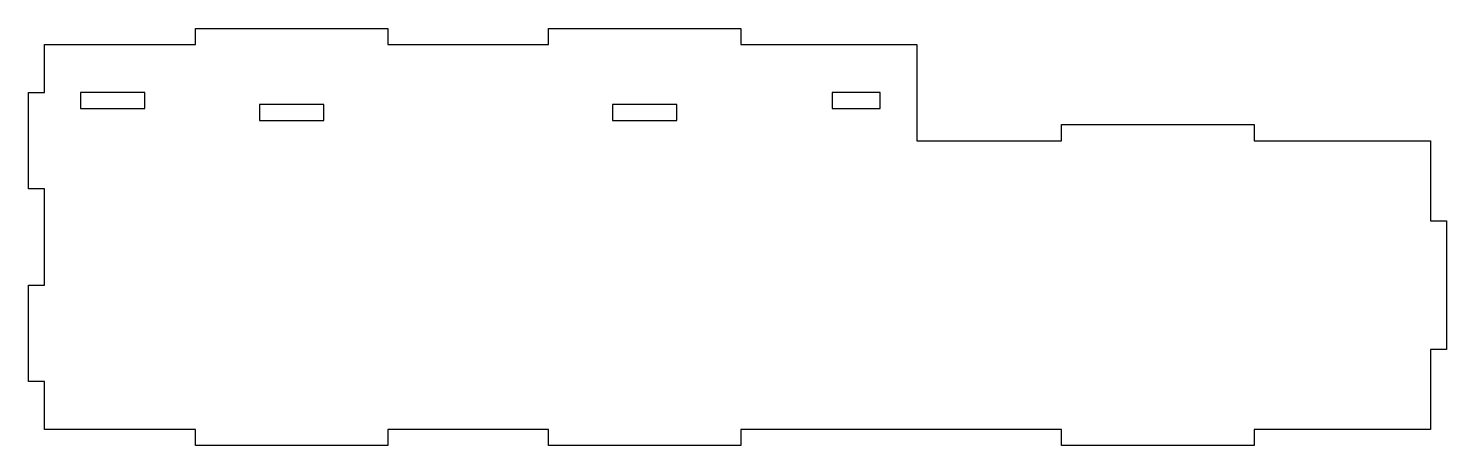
# Model space of a CAD drawing. Header units: millimetres. Extents: x -126 to 95, y -62 to 3.
import ezdxf

# ---------------------------------------------------------------- set-up
doc = ezdxf.new("R2010")
doc.units = ezdxf.units.MM
doc.layers.get('0').update_dxf_attribs({"linetype": 'CONTINUOUS'})

msp = doc.modelspace()

# ---------------------------------------------------------------- linework, layer by layer
for points in [[(12.7, 0.01), (12.7, -14.99), (35.28, -14.99), (35.28, -12.49), (65.28, -12.49), (65.28, -14.99), (92.78, -14.99), (92.78, -27.49), (95.28, -27.49), (95.28, -47.49), (92.78, -47.49), (92.78, -59.99), (65.28, -59.99), (65.28, -62.49), (35.28, -62.49), (35.28, -59.99), (-14.72, -59.99), (-14.72, -62.49), (-44.72, -62.49), (-44.72, -59.99), (-69.72, -59.99), (-69.72, -62.49), (-99.72, -62.49), (-99.72, -59.99), (-123.26, -59.99), (-123.26, -52.49), (-125.76, -52.49), (-125.76, -37.49), (-123.26, -37.49), (-123.26, -22.49), (-125.76, -22.49), (-125.76, -7.49), (-123.26, -7.49), (-123.26, 0.01), (-99.72, 0.01), (-99.72, 2.51), (-69.72, 2.51), (-69.72, 0.01), (-44.72, 0.01), (-44.72, 2.51), (-14.72, 2.51), (-14.72, 0.01)], [(-117.62, -9.99), (-107.62, -9.99), (-107.62, -7.49), (-117.62, -7.49)], [(7, -9.99), (7, -7.49), (-0.5, -7.49), (-0.5, -9.99)], [(-79.72, -11.86), (-79.72, -9.36), (-89.72, -9.36), (-89.72, -11.86)], [(-34.72, -9.36), (-34.72, -11.86), (-24.72, -11.86), (-24.72, -9.36)]]:
    msp.add_lwpolyline(points, close=True)

doc.saveas('drawing.dxf')
